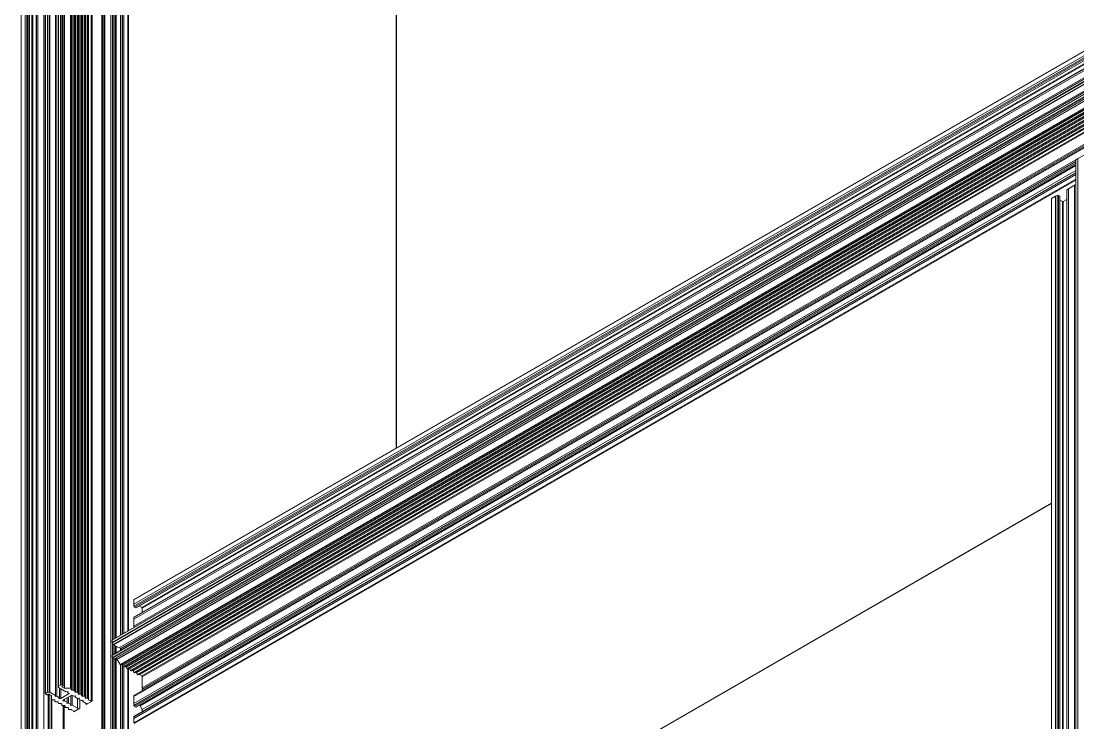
# Model space of a CAD drawing. Header units: millimetres. Extents: x 39 to 459, y 26 to 647.
# Drawn here: x 52.25 to 59.2, y 114.74 to 119.36 of the extents above; entities that cross this region are included whole.
import ezdxf

# ---------------------------------------------------------------- set-up
doc = ezdxf.new("R2010")
doc.units = ezdxf.units.MM

msp = doc.modelspace()

# ---------------------------------------------------------------- linework, layer by layer
at = {"color": 8, "linetype": 'Continuous', "lineweight": 15}
for p, q in [((52.9486, 145.7887), (52.9486, 115.3439)), ((52.9542, 145.7887), (52.9542, 115.3472)), ((52.8494, 145.7304), (52.8494, 115.2867)), ((52.8575, 145.7302), (52.8575, 115.2914)), ((52.8666, 145.725), (52.8666, 115.2966)), ((52.9137, 145.7675), (52.9137, 115.3238)), ((52.9229, 145.7738), (52.9229, 115.3291)), ((52.9231, 145.774), (52.9231, 115.3292)), ((54.7163, 141.9379), (54.7163, 116.5488)), ((65.681, 122.8757), (52.9882, 115.5501)), ((65.681, 122.8463), (52.9882, 115.5207)), ((65.681, 122.846), (52.9882, 115.5204)), ((65.681, 122.8334), (52.9891, 115.5083)), ((65.681, 122.7591), (52.9891, 115.434)), ((65.681, 122.824), (52.9933, 115.5014)), ((65.681, 122.8136), (53.0023, 115.4962)), ((65.681, 122.794), (53.0419, 115.4994)), ((65.681, 122.7875), (53.0447, 115.4945)), ((65.681, 122.7485), (52.9882, 115.4229)), ((65.681, 122.7483), (52.9882, 115.4227)), ((65.681, 122.7025), (52.9882, 115.3769)), ((65.681, 122.4354), (52.9616, 115.0944)), ((65.681, 122.4231), (52.9669, 115.0852)), ((65.681, 122.4093), (52.9842, 115.0814)), ((65.681, 122.397), (52.9895, 115.0722)), ((65.681, 122.3831), (53.0068, 115.0683)), ((65.681, 122.3709), (53.0121, 115.0591)), ((65.681, 122.3626), (53.0251, 115.0583)), ((65.681, 122.3432), (53.0419, 115.0487)), ((65.681, 122.3367), (53.0447, 115.0438)), ((65.681, 122.2387), (52.9882, 114.9131)), ((65.681, 122.1929), (52.9882, 114.8674)), ((59.1887, 118.4456), (52.9882, 114.8671)), ((59.1883, 118.4329), (52.9891, 114.855)), ((59.1883, 118.4235), (52.9933, 114.8481)), ((59.1883, 118.4131), (53.0023, 114.8429)), ((59.1883, 118.348), (52.9882, 114.7696)), ((59.1883, 118.3477), (52.9882, 114.7694)), ((59.1883, 118.3183), (52.9882, 114.74)), ((59.1883, 118.3586), (52.9891, 114.7807)), ((59.1883, 118.3118), (52.991, 114.7351)), ((59.0285, 116.1856), (54.7531, 113.7181)), ((52.8494, 115.2631), (52.8494, 115.1871)), ((52.8575, 115.2531), (52.8575, 115.1917)), ((52.8666, 115.2479), (52.8666, 115.1969)), ((52.8494, 115.1647), (52.8494, 112.7381)), ((52.8575, 115.16), (52.8575, 112.7379)), ((52.8666, 115.1632), (52.8666, 112.7327)), ((52.9137, 115.1235), (52.9137, 112.7752)), ((52.9229, 115.1096), (52.9229, 112.7815)), ((52.9231, 115.1094), (52.9231, 112.7816)), ((52.9486, 115.0946), (52.9486, 112.7963)), ((52.9542, 115.0971), (52.9542, 112.7963)), ((52.5158, 114.9801), (52.5158, 114.9768)), ((52.4253, 114.9279), (52.4253, 112.478)), ((52.4296, 114.9284), (52.4296, 112.4756)), ((52.4437, 114.9205), (52.4437, 112.4429)), ((52.6191, 114.9011), (52.6191, 114.8356)), ((52.4494, 114.8929), (52.4494, 112.4429)), ((52.6332, 114.8928), (52.6332, 114.8356)), ((52.6756, 114.8683), (52.6756, 114.8601)), ((52.595, 114.8169), (52.595, 114.8136))]:
    msp.add_line(p, q, dxfattribs=at)
at = {"color": 7, "linetype": 'Continuous', "lineweight": 15}
for p, q in [((52.8383, 145.725), (52.8383, 112.7327)), ((52.8385, 145.7251), (52.8385, 112.7328)), ((52.8677, 115.2973), (52.8677, 145.7234)), ((52.9123, 145.7653), (52.9123, 115.323)), ((52.4197, 145.6466), (52.4197, 114.9409)), ((52.4225, 145.6473), (52.4225, 114.9416)), ((52.4338, 145.6473), (52.4338, 114.9416)), ((52.4366, 145.6466), (52.4366, 114.9409)), ((52.492, 145.6874), (52.492, 114.9817)), ((52.4932, 145.6891), (52.4932, 114.9834)), ((52.5059, 145.6964), (52.5059, 114.9907)), ((52.5116, 145.6964), (52.5116, 114.9907)), ((52.5201, 145.6915), (52.5201, 114.9858)), ((52.5212, 114.9842), (52.5212, 145.6899)), ((52.53, 145.6744), (52.53, 114.9687)), ((52.5328, 145.6737), (52.5328, 114.968)), ((52.5711, 145.6737), (52.5711, 114.968)), ((52.5771, 145.6702), (52.5771, 114.9645)), ((52.5831, 145.6607), (52.5831, 114.9549)), ((52.5937, 145.6607), (52.5937, 114.9549)), ((52.5997, 145.6572), (52.5997, 114.9515)), ((52.6057, 145.6476), (52.6057, 114.9419)), ((52.6163, 145.6476), (52.6163, 114.9419)), ((52.6223, 145.6441), (52.6223, 114.9384)), ((52.7928, 145.694), (52.7928, 112.7017)), ((52.7987, 145.7021), (52.7987, 112.7098)), ((52.8722, 145.6956), (52.8722, 115.2998)), ((52.9005, 145.6956), (52.9005, 115.3162)), ((52.4058, 145.6377), (52.4058, 114.9319)), ((52.4069, 145.6393), (52.4069, 114.9336)), ((52.4731, 145.6256), (52.4731, 114.9198)), ((52.4821, 145.6204), (52.4821, 114.9146)), ((52.6283, 145.6345), (52.6283, 114.9288)), ((52.639, 145.6345), (52.639, 114.9288)), ((52.645, 145.6311), (52.645, 114.9253)), ((52.651, 145.6215), (52.651, 114.9158)), ((52.6616, 145.6215), (52.6616, 114.9158)), ((52.6676, 145.618), (52.6676, 114.9123)), ((52.6736, 145.6084), (52.6736, 114.9027)), ((52.6842, 145.6084), (52.6842, 114.9027)), ((52.6902, 145.605), (52.6902, 114.8992)), ((52.6914, 145.5975), (52.6914, 114.8918)), ((52.7082, 145.5879), (52.7082, 114.8821)), ((52.7138, 145.5879), (52.7138, 114.8821)), ((52.7775, 145.6246), (52.7775, 112.6323)), ((52.7859, 145.6295), (52.7859, 112.6372)), ((52.3466, 145.4388), (52.3466, 112.4465)), ((52.3481, 145.441), (52.3481, 112.4487)), ((52.3572, 145.4473), (52.3572, 112.455)), ((52.3574, 145.4475), (52.3574, 112.4552)), ((52.397, 145.4703), (52.397, 112.478)), ((52.2471, 145.3838), (52.2471, 112.3915)), ((52.2726, 145.3985), (52.2726, 112.4062)), ((52.2728, 145.3986), (52.2728, 112.4063)), ((52.2837, 145.4039), (52.2837, 112.4116)), ((52.2918, 145.4037), (52.2918, 112.4114)), ((52.3009, 145.3985), (52.3009, 112.4062)), ((52.302, 112.4046), (52.302, 145.3969)), ((52.3178, 145.3626), (52.3178, 112.3703)), ((52.3235, 145.3626), (52.3235, 112.3703)), ((54.7175, 116.5495), (54.7175, 141.9372)), ((65.681, 122.877), (52.989, 115.5519)), ((65.681, 122.7607), (52.9903, 115.4363)), ((53.0043, 115.496), (65.681, 122.8122)), ((65.5747, 122.6297), (52.8468, 115.2838)), ((65.5755, 122.6315), (52.8476, 115.2856)), ((65.5747, 122.615), (52.8468, 115.2691)), ((65.5755, 122.6122), (52.8476, 115.2663)), ((65.5812, 122.6024), (52.8532, 115.2565)), ((65.5832, 122.6003), (52.8552, 115.2544)), ((65.6197, 122.5792), (52.8917, 115.2333)), ((65.6287, 122.574), (52.9008, 115.2281)), ((65.5747, 122.53), (52.8468, 115.1842)), ((65.5747, 122.5153), (52.8468, 115.1695)), ((65.5755, 122.5319), (52.8476, 115.186)), ((65.5775, 122.5104), (52.8496, 115.1646)), ((65.5812, 122.5351), (52.8532, 115.1893)), ((65.586, 122.5055), (52.8581, 115.1597)), ((52.8601, 115.1595), (65.588, 122.5053)), ((65.6058, 122.5055), (52.8779, 115.1597)), ((65.6078, 122.5034), (52.8799, 115.1576)), ((65.6269, 122.4703), (52.899, 115.1244)), ((65.6329, 122.4668), (52.905, 115.1209)), ((65.6442, 122.4664), (52.9163, 115.1206)), ((65.6496, 122.4572), (52.9216, 115.1114)), ((65.6556, 122.4537), (52.9276, 115.1079)), ((65.6669, 122.4534), (52.939, 115.1075)), ((65.6722, 122.4441), (52.9443, 115.0983)), ((65.6782, 122.4407), (52.9503, 115.0948)), ((65.681, 122.4162), (52.9729, 115.0818)), ((65.681, 122.3901), (52.9955, 115.0687)), ((65.681, 122.3639), (53.0181, 115.0557)), ((65.681, 122.2454), (52.9923, 114.9222)), ((65.681, 122.2632), (53.0447, 114.9703)), ((65.681, 122.2534), (53.0447, 114.9605)), ((65.681, 122.2534), (53.049, 114.9629)), ((59.1895, 118.4463), (59.2022, 118.4537)), ((59.1895, 118.4463), (59.1895, 88.7206)), ((59.2022, 118.4537), (59.2022, 88.7279)), ((53.0043, 114.8427), (59.1883, 118.4117)), ((59.1883, 118.4066), (53.0306, 114.8527)), ((59.1883, 118.4447), (59.1883, 88.719)), ((59.1883, 118.3602), (52.9903, 114.783)), ((59.1883, 118.3739), (53.0447, 114.8282)), ((59.1292, 118.2459), (59.1292, 88.5201)), ((59.1306, 118.2481), (59.1398, 118.2544)), ((59.1306, 118.2481), (59.1306, 88.5223)), ((59.1398, 118.2544), (59.1398, 88.5286)), ((59.14, 118.2545), (59.1796, 118.2774)), ((59.14, 118.2545), (59.14, 88.5288)), ((59.1796, 118.2774), (59.1796, 88.5516)), ((59.0285, 118.1892), (59.0285, 88.4635)), ((59.0297, 118.1909), (59.0552, 118.2056)), ((59.0297, 118.1909), (59.0297, 88.4651)), ((59.0552, 118.2056), (59.0552, 88.4798)), ((59.0554, 118.2057), (59.0663, 118.211)), ((59.0554, 118.2057), (59.0554, 88.48)), ((59.0663, 118.211), (59.0663, 88.4852)), ((59.0744, 118.2108), (59.0744, 88.485)), ((59.0744, 118.2108), (59.0834, 118.2056)), ((59.0834, 118.2056), (59.0834, 88.4798)), ((59.0846, 88.4782), (59.0846, 118.2039)), ((59.0846, 118.1788), (59.1004, 118.1697)), ((59.1004, 118.1697), (59.1004, 88.4439)), ((59.1061, 118.1697), (59.1292, 118.183)), ((59.1061, 118.1697), (59.1061, 88.4439)), ((54.7551, 113.7179), (59.0285, 116.1842)), ((52.9882, 115.5501), (52.9882, 115.5207)), ((52.9882, 115.5204), (52.9891, 115.5083)), ((52.9933, 115.5014), (53.0023, 115.4962)), ((53.0261, 115.5086), (53.0419, 115.4994)), ((53.0447, 115.4945), (53.0447, 115.4678)), ((52.9891, 115.434), (52.9882, 115.4229)), ((52.9882, 115.4227), (52.9882, 115.3769)), ((52.8468, 115.2838), (52.8468, 115.2691)), ((52.8476, 115.2663), (52.8532, 115.2565)), ((52.8552, 115.2544), (52.8917, 115.2333)), ((52.8677, 115.1976), (52.8677, 115.2472)), ((52.8468, 115.1842), (52.8468, 115.1695)), ((52.8532, 115.1893), (52.8476, 115.186)), ((52.8722, 115.2446), (52.8722, 115.2002)), ((52.8973, 115.2365), (52.9008, 115.2281)), ((52.9005, 115.2288), (52.9005, 115.2165)), ((52.9008, 115.2281), (52.9107, 115.2224)), ((52.8496, 115.1646), (52.8581, 115.1597)), ((52.8677, 112.731), (52.8677, 115.1639)), ((52.8691, 115.1647), (52.8779, 115.1597)), ((52.8722, 115.1629), (52.8722, 112.7033)), ((52.8799, 115.1576), (52.899, 115.1244)), ((52.9005, 115.1224), (52.9005, 112.7033)), ((52.9123, 115.1242), (52.9123, 112.773)), ((52.9163, 115.1206), (52.9216, 115.1114)), ((52.939, 115.1075), (52.9443, 115.0983)), ((52.9616, 115.0944), (52.9669, 115.0852)), ((52.9842, 115.0814), (52.9895, 115.0722)), ((53.0068, 115.0683), (53.0121, 115.0591)), ((53.0251, 115.0583), (53.0419, 115.0487)), ((53.0447, 115.0438), (53.0447, 114.9703)), ((52.492, 114.9752), (52.492, 114.9817)), ((52.5059, 114.9907), (52.4932, 114.9834)), ((52.5424, 114.9451), (52.4932, 114.9736)), ((52.4986, 114.9705), (52.4986, 114.9052)), ((52.5116, 114.9907), (52.5201, 114.9858)), ((52.5201, 114.9825), (52.5158, 114.9801)), ((52.5158, 114.9768), (52.53, 114.9687)), ((52.5328, 114.968), (52.5711, 114.968)), ((53.0447, 114.9703), (53.049, 114.9629)), ((52.4197, 114.9409), (52.4069, 114.9336)), ((52.4154, 114.9254), (52.4069, 114.9303)), ((52.4253, 114.9279), (52.4211, 114.9254)), ((52.4225, 114.9416), (52.4338, 114.9416)), ((52.4307, 112.4739), (52.4307, 114.928)), ((52.4451, 114.9197), (52.431, 114.9279)), ((52.4366, 114.9409), (52.4731, 114.9198)), ((52.4463, 114.896), (52.4463, 114.9181)), ((52.4731, 114.9198), (52.4706, 114.9132)), ((52.4706, 114.9132), (52.4821, 114.9146)), ((52.4821, 114.9146), (52.4986, 114.9052)), ((52.4986, 114.9052), (52.496, 114.8985)), ((52.496, 114.8985), (52.5076, 114.9)), ((52.5076, 114.9653), (52.5076, 114.9)), ((52.5076, 114.9), (52.5642, 114.9326)), ((52.5241, 114.8905), (52.5806, 114.9231)), ((52.554, 114.9466), (52.5424, 114.9451)), ((52.5495, 114.9052), (52.5495, 114.8758)), ((52.5514, 114.9399), (52.554, 114.9466)), ((52.5514, 114.9463), (52.5514, 114.9399)), ((52.5642, 114.9326), (52.5514, 114.9399)), ((52.5585, 114.9104), (52.5585, 114.8706)), ((52.575, 114.9198), (52.575, 114.8611)), ((52.5771, 114.9645), (52.5771, 114.9584)), ((52.5806, 114.9231), (52.5933, 114.9158)), ((52.5831, 114.9549), (52.5937, 114.9549)), ((52.584, 114.9212), (52.584, 114.8559)), ((52.5933, 114.9158), (52.6049, 114.9172)), ((52.5997, 114.9515), (52.5997, 114.9453)), ((52.6049, 114.9172), (52.6024, 114.9106)), ((52.6024, 114.9169), (52.6024, 114.9106)), ((52.6024, 114.9106), (52.6188, 114.9011)), ((52.6057, 114.9419), (52.6163, 114.9419)), ((52.6188, 114.9011), (52.6304, 114.9026)), ((52.6223, 114.9384), (52.6223, 114.9323)), ((52.6304, 114.9026), (52.6278, 114.8959)), ((52.6278, 114.9022), (52.6278, 114.8959)), ((52.6283, 114.9288), (52.639, 114.9288)), ((52.645, 114.9253), (52.645, 114.9192)), ((52.651, 114.9158), (52.6616, 114.9158)), ((52.6676, 114.9123), (52.6676, 114.9062)), ((52.6736, 114.9027), (52.6842, 114.9027)), ((52.6902, 114.8992), (52.6902, 114.8935)), ((52.9882, 114.9131), (52.9882, 114.8674)), ((53.049, 114.9629), (53.0447, 114.9605)), ((53.0447, 114.9605), (53.0447, 114.9525)), ((52.4629, 114.8925), (52.4523, 114.8925)), ((52.4689, 114.8829), (52.4689, 114.889)), ((52.4855, 114.8794), (52.4749, 114.8794)), ((52.4915, 114.8698), (52.4915, 114.876)), ((52.5082, 114.8664), (52.4975, 114.8664)), ((52.5142, 114.8568), (52.5142, 114.8629)), ((52.5308, 114.8533), (52.5202, 114.8533)), ((52.5215, 114.8838), (52.5241, 114.8905)), ((52.5331, 114.8853), (52.5215, 114.8838)), ((52.5229, 114.8533), (52.5229, 112.4854)), ((52.5314, 114.8533), (52.5314, 112.4903)), ((52.5331, 114.8957), (52.5331, 114.8853)), ((52.5495, 114.8758), (52.5331, 114.8853)), ((52.5368, 114.8437), (52.5368, 114.8499)), ((52.5534, 114.8403), (52.5428, 114.8403)), ((52.5469, 114.8691), (52.5495, 114.8758)), ((52.5585, 114.8706), (52.5469, 114.8691)), ((52.575, 114.8611), (52.5585, 114.8706)), ((52.5594, 114.8307), (52.5594, 114.8368)), ((52.5724, 114.8544), (52.575, 114.8611)), ((52.584, 114.8559), (52.5724, 114.8544)), ((52.6191, 114.8356), (52.584, 114.8559)), ((52.595, 114.8136), (52.6332, 114.8356)), ((52.6278, 114.8959), (52.6443, 114.8864)), ((52.6443, 114.8864), (52.6558, 114.8879)), ((52.6558, 114.8879), (52.6533, 114.8812)), ((52.6533, 114.8875), (52.6533, 114.8812)), ((52.6533, 114.8812), (52.6756, 114.8683)), ((52.6756, 114.8601), (52.7138, 114.8821)), ((52.6914, 114.8918), (52.7082, 114.8821)), ((52.9882, 114.8671), (52.9891, 114.855)), ((52.9933, 114.8481), (53.0023, 114.8429)), ((53.0261, 114.8552), (53.0306, 114.8527)), ((53.0306, 114.8527), (53.0447, 114.8282)), ((52.5754, 114.8272), (52.5654, 114.8272)), ((52.595, 114.8169), (52.5783, 114.8265)), ((52.9891, 114.7807), (52.9882, 114.7696)), ((52.9882, 114.7694), (52.9882, 114.74)), ((53.0447, 114.8282), (53.0447, 114.8145))]:
    msp.add_line(p, q, dxfattribs=at)
at = {"color": 7, "linetype": 'Continuous', "lineweight": 15, "flags": 128}
for points in [[(52.989, 115.5519), (52.989, 115.5519), (52.9887, 115.5516), (52.9884, 115.5512), (52.9882, 115.5507), (52.9882, 115.5501)], [(52.8476, 115.2856), (52.8476, 115.2856), (52.8472, 115.2853), (52.847, 115.2849), (52.8468, 115.2844), (52.8468, 115.2838)], [(52.899, 115.1244), (52.8997, 115.1234), (52.9004, 115.1226), (52.9012, 115.1218), (52.902, 115.1212), (52.9028, 115.1209), (52.9036, 115.1207), (52.9044, 115.1207), (52.905, 115.1209)], [(52.9104, 115.1241), (52.911, 115.1243), (52.9117, 115.1243), (52.9125, 115.1241), (52.9133, 115.1237), (52.9142, 115.1231), (52.9149, 115.1224), (52.9157, 115.1215), (52.9163, 115.1206)], [(52.9216, 115.1114), (52.9223, 115.1104), (52.923, 115.1095), (52.9238, 115.1088), (52.9246, 115.1082), (52.9255, 115.1078), (52.9263, 115.1076), (52.927, 115.1076), (52.9276, 115.1079)], [(52.933, 115.111), (52.9336, 115.1112), (52.9343, 115.1112), (52.9351, 115.111), (52.936, 115.1107), (52.9368, 115.1101), (52.9376, 115.1094), (52.9383, 115.1085), (52.939, 115.1075)], [(52.9443, 115.0983), (52.9449, 115.0973), (52.9456, 115.0964), (52.9464, 115.0957), (52.9473, 115.0951), (52.9481, 115.0947), (52.9489, 115.0946), (52.9496, 115.0946), (52.9503, 115.0948)], [(52.9557, 115.0979), (52.9562, 115.0981), (52.957, 115.0982), (52.9578, 115.098), (52.9586, 115.0976), (52.9594, 115.097), (52.9602, 115.0963), (52.9609, 115.0954), (52.9616, 115.0944)], [(52.9669, 115.0852), (52.9675, 115.0843), (52.9683, 115.0834), (52.9691, 115.0826), (52.9699, 115.0821), (52.9707, 115.0817), (52.9715, 115.0815), (52.9722, 115.0815), (52.9729, 115.0818)], [(52.9783, 115.0849), (52.9788, 115.0851), (52.9796, 115.0851), (52.9804, 115.0849), (52.9812, 115.0845), (52.982, 115.084), (52.9828, 115.0832), (52.9836, 115.0824), (52.9842, 115.0814)], [(52.9895, 115.0722), (52.9902, 115.0712), (52.9909, 115.0703), (52.9917, 115.0696), (52.9925, 115.069), (52.9933, 115.0686), (52.9941, 115.0684), (52.9949, 115.0685), (52.9955, 115.0687)], [(53.0009, 115.0718), (53.0015, 115.072), (53.0022, 115.072), (53.003, 115.0719), (53.0038, 115.0715), (53.0047, 115.0709), (53.0055, 115.0702), (53.0062, 115.0693), (53.0068, 115.0683)], [(53.0121, 115.0591), (53.0128, 115.0581), (53.0135, 115.0573), (53.0143, 115.0565), (53.0151, 115.0559), (53.016, 115.0556), (53.0168, 115.0554), (53.0175, 115.0554), (53.0181, 115.0557)], [(52.5711, 114.968), (52.5723, 114.9679), (52.5734, 114.9677), (52.5744, 114.9674), (52.5753, 114.967), (52.5761, 114.9665), (52.5766, 114.9659), (52.577, 114.9652), (52.5771, 114.9645)], [(52.5771, 114.9584), (52.5772, 114.9577), (52.5775, 114.9571), (52.5781, 114.9565), (52.5788, 114.9559), (52.5797, 114.9555), (52.5808, 114.9552), (52.5819, 114.955), (52.5831, 114.9549)], [(52.5937, 114.9549), (52.5949, 114.9549), (52.596, 114.9547), (52.597, 114.9543), (52.598, 114.9539), (52.5987, 114.9534), (52.5993, 114.9528), (52.5996, 114.9521), (52.5997, 114.9515)], [(52.5997, 114.9453), (52.5998, 114.9447), (52.6002, 114.944), (52.6007, 114.9434), (52.6015, 114.9429), (52.6024, 114.9425), (52.6034, 114.9421), (52.6045, 114.9419), (52.6057, 114.9419)], [(52.6163, 114.9419), (52.6175, 114.9418), (52.6186, 114.9416), (52.6197, 114.9413), (52.6206, 114.9409), (52.6213, 114.9403), (52.6219, 114.9397), (52.6222, 114.9391), (52.6223, 114.9384)], [(52.6223, 114.9323), (52.6225, 114.9316), (52.6228, 114.9309), (52.6233, 114.9304), (52.6241, 114.9298), (52.625, 114.9294), (52.626, 114.9291), (52.6272, 114.9289), (52.6283, 114.9288)], [(52.639, 114.9288), (52.6401, 114.9287), (52.6413, 114.9285), (52.6423, 114.9282), (52.6432, 114.9278), (52.644, 114.9273), (52.6445, 114.9267), (52.6449, 114.926), (52.645, 114.9253)], [(52.645, 114.9192), (52.6451, 114.9185), (52.6454, 114.9179), (52.646, 114.9173), (52.6467, 114.9168), (52.6476, 114.9163), (52.6487, 114.916), (52.6498, 114.9158), (52.651, 114.9158)], [(52.6616, 114.9158), (52.6628, 114.9157), (52.6639, 114.9155), (52.6649, 114.9152), (52.6658, 114.9147), (52.6666, 114.9142), (52.6671, 114.9136), (52.6675, 114.913), (52.6676, 114.9123)], [(52.6676, 114.9062), (52.6677, 114.9055), (52.668, 114.9048), (52.6686, 114.9042), (52.6693, 114.9037), (52.6703, 114.9033), (52.6713, 114.903), (52.6724, 114.9028), (52.6736, 114.9027)], [(52.6842, 114.9027), (52.6854, 114.9026), (52.6865, 114.9024), (52.6876, 114.9021), (52.6885, 114.9017), (52.6892, 114.9012), (52.6898, 114.9006), (52.6901, 114.8999), (52.6902, 114.8992)], [(52.4523, 114.8925), (52.4511, 114.8926), (52.45, 114.8928), (52.449, 114.8931), (52.448, 114.8935), (52.4473, 114.894), (52.4467, 114.8946), (52.4464, 114.8953), (52.4463, 114.896)], [(52.4689, 114.889), (52.4688, 114.8897), (52.4685, 114.8904), (52.4679, 114.891), (52.4672, 114.8915), (52.4662, 114.8919), (52.4652, 114.8922), (52.4641, 114.8924), (52.4629, 114.8925)], [(52.4749, 114.8794), (52.4737, 114.8795), (52.4726, 114.8797), (52.4716, 114.88), (52.4707, 114.8805), (52.4699, 114.881), (52.4694, 114.8816), (52.469, 114.8822), (52.4689, 114.8829)], [(52.4915, 114.876), (52.4914, 114.8767), (52.4911, 114.8773), (52.4905, 114.8779), (52.4898, 114.8784), (52.4889, 114.8789), (52.4878, 114.8792), (52.4867, 114.8794), (52.4855, 114.8794)], [(52.4975, 114.8664), (52.4964, 114.8665), (52.4952, 114.8666), (52.4942, 114.867), (52.4933, 114.8674), (52.4926, 114.8679), (52.492, 114.8685), (52.4917, 114.8692), (52.4915, 114.8698)], [(52.5142, 114.8629), (52.5141, 114.8636), (52.5137, 114.8642), (52.5132, 114.8648), (52.5124, 114.8654), (52.5115, 114.8658), (52.5105, 114.8661), (52.5093, 114.8663), (52.5082, 114.8664)], [(52.5202, 114.8533), (52.519, 114.8534), (52.5179, 114.8536), (52.5168, 114.8539), (52.5159, 114.8543), (52.5152, 114.8549), (52.5146, 114.8555), (52.5143, 114.8561), (52.5142, 114.8568)], [(52.5368, 114.8499), (52.5367, 114.8505), (52.5363, 114.8512), (52.5358, 114.8518), (52.535, 114.8523), (52.5341, 114.8527), (52.5331, 114.8531), (52.532, 114.8533), (52.5308, 114.8533)], [(52.5428, 114.8403), (52.5416, 114.8403), (52.5405, 114.8405), (52.5395, 114.8408), (52.5386, 114.8413), (52.5378, 114.8418), (52.5373, 114.8424), (52.5369, 114.8431), (52.5368, 114.8437)], [(52.5594, 114.8368), (52.5593, 114.8375), (52.559, 114.8381), (52.5584, 114.8387), (52.5577, 114.8393), (52.5568, 114.8397), (52.5557, 114.84), (52.5546, 114.8402), (52.5534, 114.8403)], [(52.5654, 114.8272), (52.5643, 114.8273), (52.5631, 114.8275), (52.5621, 114.8278), (52.5612, 114.8282), (52.5604, 114.8287), (52.5599, 114.8293), (52.5595, 114.83), (52.5594, 114.8307)]]:
    msp.add_lwpolyline(points, dxfattribs=at)
at = {"color": 7, "linetype": 'Continuous', "lineweight": 15}
for centre, radius, start, end in [((59.1903, 118.4445), 0.00201, 114.33072, 174.28445), ((59.132, 118.2457), 0.00279, 119.65851, 175.89491), ((59.1414, 118.2521), 0.00282, 119.24234, 124.90139), ((59.1922, 118.2545), 0.0262, 98.53325, 118.80972), ((59.0305, 118.189), 0.00202, 114.42868, 174.18649), ((59.0568, 118.2028), 0.00319, 115.38769, 120.60084), ((59.0701, 118.2025), 0.00933, 62.81144, 114.29813), ((59.0826, 118.2037), 0.00201, 5.63265, 65.71982), ((59.1032, 118.1751), 0.00614, 242.5917, 297.41816), ((52.9913, 115.5206), 0.00317, 179.37454, 184.61939), ((52.9983, 115.5092), 0.00932, 185.68549, 237.2065), ((53.0035, 115.4978), 0.002, 234.25314, 294.43708), ((53.0386, 115.4943), 0.00614, 2.5937, 57.42602), ((52.991, 115.4227), 0.00285, 175.11613, 180.7226), ((52.9919, 115.434), 0.0028, 124.18259, 180.28141), ((53.0144, 115.3775), 0.0262, 181.19652, 201.59979), ((52.8525, 115.2693), 0.00575, 181.88419, 211.17875), ((52.8583, 115.2593), 0.00579, 208.89631, 237.99183), ((52.8488, 115.1844), 0.00201, 125.62524, 185.73106), ((52.8529, 115.1697), 0.00614, 182.58685, 237.39343), ((52.8592, 115.1613), 0.00202, 234.44386, 294.24636), ((52.8748, 115.1548), 0.00574, 28.80525, 58.13564), ((53.024, 115.0567), 0.00204, 54.66498, 111.30268), ((53.0386, 115.0435), 0.00615, 2.61835, 57.38165), ((52.494, 114.9815), 0.00201, 114.31705, 174.38568), ((52.494, 114.9754), 0.00201, 185.67523, 245.57624), ((52.5088, 114.9852), 0.00615, 62.63209, 117.36791), ((52.5164, 114.9785), 0.00175, 110.70771, 249.23311), ((52.5195, 114.9842), 0.00175, 290.8002, 69.1998), ((52.5327, 114.9738), 0.00578, 241.98255, 271.11413), ((52.4076, 114.9319), 0.00175, 110.82557, 249.17443), ((52.4182, 114.9309), 0.00616, 242.64494, 297.35506), ((52.4224, 114.9358), 0.00576, 88.80678, 118.0438), ((52.4281, 114.9224), 0.00614, 62.57595, 117.42405), ((52.4339, 114.9358), 0.00578, 61.98255, 91.11413), ((52.4443, 114.9179), 0.002, 5.6146, 65.74738), ((52.998, 114.9142), 0.00986, 125.01546, 186.30203), ((52.6261, 114.8493), 0.0154, 242.61692, 297.37519), ((52.6741, 114.8642), 0.00437, 290.79194, 69.23173), ((52.6922, 114.8937), 0.002, 185.6146, 245.74738), ((52.711, 114.8876), 0.00615, 242.6006, 297.37969), ((52.9913, 114.8673), 0.00316, 179.36682, 184.62711), ((52.9983, 114.8559), 0.00932, 185.693, 237.19899), ((53.0035, 114.8445), 0.00201, 234.4049, 294.28532), ((52.5755, 114.8214), 0.00578, 62.00684, 91.14258), ((52.5944, 114.8152), 0.00175, 290.82557, 69.17443), ((52.991, 114.7694), 0.0028, 175.0638, 180.77494), ((52.9919, 114.7807), 0.0028, 124.16101, 180.2635)]:
    msp.add_arc(centre, radius, start, end, dxfattribs=at)

doc.saveas('drawing.dxf')
